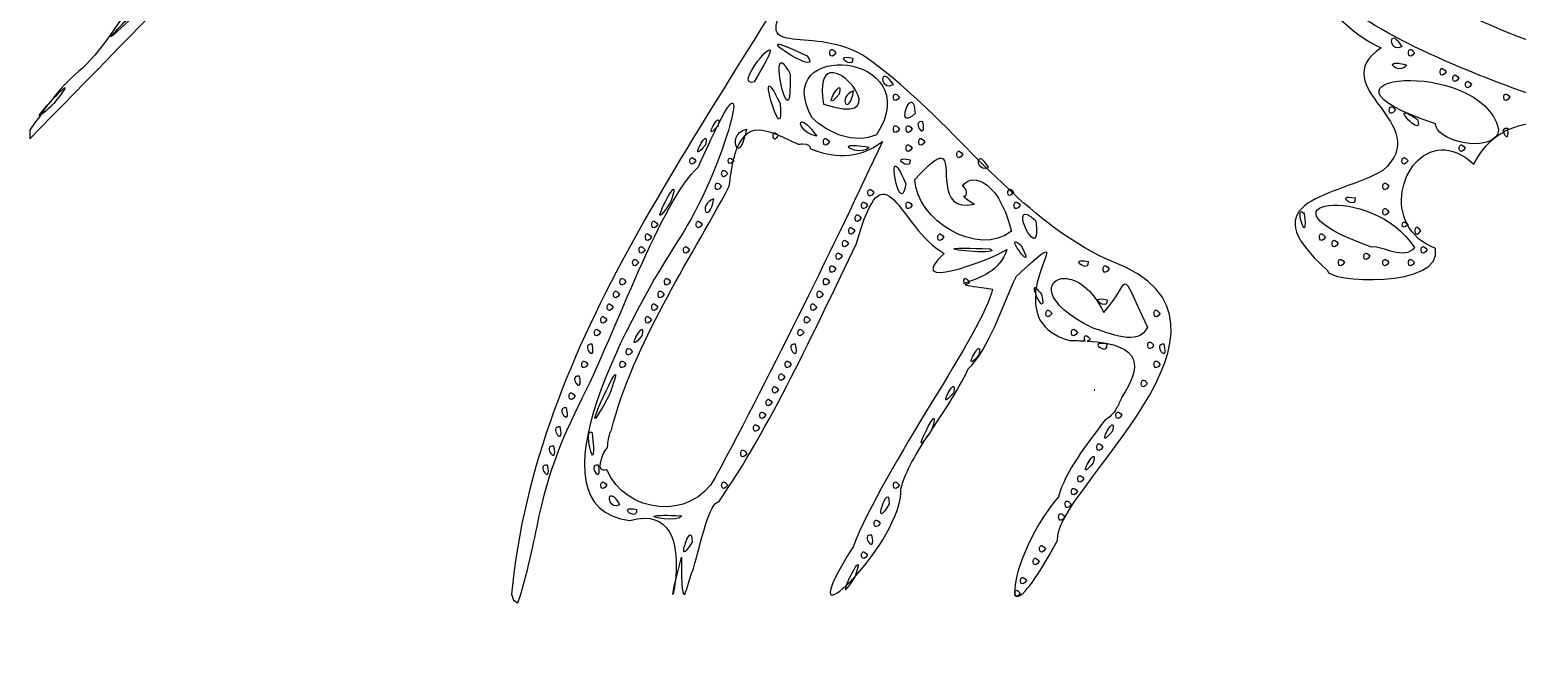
# Model space of a CAD drawing. Extents: x 2 to 648, y -12 to 512.
# Drawn here: x 1.6 to 313.6, y -12.2 to 121.5 of the extents above; entities that cross this region are included whole.
import ezdxf

# ---------------------------------------------------------------- set-up
doc = ezdxf.new("R2010")
doc.units = 0
doc.layers.add('Image', color=7, linetype='CONTINUOUS')

msp = doc.modelspace()

# ---------------------------------------------------------------- linework, layer by layer
at = {"layer": 'Image', "color": 7}
for points in [[(287.72656, 119.78638)], [(156.77148, 117.31372)], [(158.55078, 118.45631)], [(169.70898, 117.33912)], [(172.35742, 115.60083)], [(291.04102, 117.33912)], [(159.13477, 114.55786)], [(169.42383, 112.427)], [(173.13672, 114.03637)], [(287.69727, 114.43481)], [(297.70898, 113.33911)], [(156.61133, 109.68481)], [(171.22852, 109.33111)], [(181.06055, 111.78637)], [(300.375, 112.00513)], [(303.04102, 110.67309)], [(174.4082, 108.7022)], [(183.04102, 108.00494)], [(186.49023, 106.31158)], [(311.04102, 108.00494)], [(3.96875, 103.68097)], [(287.04102, 105.33892)], [(289.89844, 104.07522)], [(146.0566, 101.75323)], [(151.95893, 100.66696)], [(163.53125, 102.1592)], [(183.04102, 101.33889)], [(185.70898, 101.33889)], [(188.88867, 102.2217)], [(311.56445, 100.50128)], [(143.22852, 98.66515)], [(150.00977, 96.79006)], [(158.46289, 99.47561)], [(168.375, 98.67315)], [(173.64648, 97.19445)], [(185.70898, 97.33898)], [(188.375, 98.67315)], [(301.70898, 97.33898)], [(140.375, 94.67296)], [(149.20902, 94.08695)], [(184.35742, 94.2687)], [(192.75977, 94.57726)], [(196.375, 96.005)], [(200.61716, 94.15322)], [(289.70898, 94.67296)], [(147.04102, 92.00503)], [(183.14062, 92.90346)], [(145.70898, 89.33901)], [(177.70898, 88.00503)], [(207.02341, 87.96963)], [(285.70898, 89.33901)], [(145.07617, 86.03428)], [(176.375, 85.33917)], [(185.70898, 85.33917)], [(208.375, 85.33917)], [(274.07617, 84.65944)], [(277.69141, 86.26866)], [(132.375, 81.33917)], [(141.70898, 81.33917)], [(175.04102, 82.67315)], [(210.73438, 82.76495)], [(268.27148, 83.32745)], [(285.70898, 84.00519)], [(131.04102, 78.67315)], [(173.70898, 80.00519)], [(192.375, 78.67315)], [(272.375, 78.67315)], [(290.42188, 80.83718)], [(292.375, 80.00519)], [(129.70898, 76.00519)], [(139.04102, 76.00519)], [(172.375, 77.33917)], [(195.60156, 75.62628)], [(208.42969, 77.02276)], [(275.04102, 77.33917)], [(293.70898, 76.00519)], [(128.375, 73.33917)], [(169.70898, 72.00519)], [(171.04102, 74.6732)], [(221.69141, 72.93487)], [(227.04102, 72.00519)], [(276.375, 73.33917)], [(281.70898, 74.6732)], [(285.70898, 73.33917)], [(291.04102, 73.33917)], [(125.70898, 69.33893)], [(135.04102, 69.33893)], [(168.375, 69.33893)], [(198.60742, 68.70831)], [(218.67578, 69.34893)], [(124.375, 66.67291)], [(133.70898, 66.67291)], [(167.04102, 66.67291)], [(212.58005, 66.06924)], [(123.04102, 64.00495)], [(132.375, 64.00495)], [(165.70898, 64.00495)], [(215.04102, 62.67291)], [(225.69141, 64.93463)], [(237.70898, 62.67291)], [(121.70898, 61.33893)], [(131.04102, 61.33893)], [(164.375, 61.33893)], [(120.375, 58.67291)], [(129.89453, 58.66491)], [(163.04102, 58.67291)], [(220.375, 58.67291)], [(119.55469, 55.55556)], [(127.04102, 54.67274)], [(162.22266, 55.55556)], [(200.56055, 54.66474)], [(225.69141, 55.60046)], [(236.375, 56.00476)], [(239.55469, 55.55556)], [(117.70898, 52.00459)], [(125.70898, 52.00459)], [(160.375, 52.00459)], [(237.70898, 52.00459)], [(116.88867, 48.8874)], [(124.45312, 49.21162)], [(159.04102, 49.33857)], [(235.04102, 48.00459)], [(115.04102, 45.33838)], [(156.375, 44.0044)], [(157.70898, 46.67255)], [(195.22852, 46.66455)], [(224.82811, 45.9751)], [(114.22266, 42.22119)], [(155.04102, 41.33838)], [(229.70898, 41.33838)], [(112.88867, 38.21731)], [(153.70898, 38.67236)], [(190.72259, 37.52432)], [(228.56055, 38.66066)], [(119.00977, 37.04738)], [(225.70898, 34.66848)], [(111.55469, 34.21731)], [(151.04102, 33.33449)], [(224.56055, 31.9927)], [(110.22266, 30.21731)], [(120.88867, 30.21731)], [(121.70898, 26.66848)], [(147.04102, 26.66848)], [(183.04102, 26.66848)], [(220.375, 25.33449)], [(221.70898, 28.00051)], [(123.72656, 23.78176)], [(181.33203, 23.4966)], [(219.04102, 22.66848)], [(127.02539, 20.9341)], [(132.82812, 19.60012)], [(217.70898, 20.00442)], [(179.04102, 18.67238)], [(140, 15.50128)], [(178.22266, 15.5552)], [(213.70898, 13.33917)], [(176.375, 12.00519)], [(212.375, 10.67315)], [(174.72649, 6.87393)], [(209.70898, 6.67315)], [(208.4902, 2.74307)]]:
    msp.add_lwpolyline(points, close=True, dxfattribs=at)
for points in [[(1.632813, 100.46612), (1.669922, 98.62237)], [(136.48828, 87.97979), (136.48828, 87.97963)], [(102.66599, 3.15908), (103.05856, 1.87002), (104, 1.33331)]]:
    msp.add_lwpolyline(points, dxfattribs=at)
for points in [[(1.669922, 98.62237), (26.047534, 123.77155), (52.367249, 149.32519), (73.443359, 178.00909)], [(272.25586, 146.97003), (288.78132, 130.22344), (307.59301, 120.80755), (329.72656, 115.00519)], [(168.91208, 145.14346), (143.49101, 99.82789), (107.69357, 56.70078), (102.66599, 3.15908)], [(249.07228, 139.31966), (265.4137, 143.02413), (271.69891, 123.40015), (285.03517, 117.722)], [(365.0332, 114.7395), (347.83156, 115.68287), (308.80914, 115.65117), (315.42188, 138.98364)], [(23.417969, 124.33326), (11.60608, 113.19044), (25.100555, 126.89927), (26.894531, 128.34693)], [(323.44531, 105.51495), (300.30386, 113.21479), (283.13331, 121.1496), (274.77344, 128.94269)], [(22.478516, 126.25909), (11.866687, 109.98995), (12.504232, 115.00778), (5.892578, 106.33136)], [(178.26953, 114.80011), (167.32559, 123.31107), (153.05748, 114.79111), (159.91406, 126.50519)], [(289.33398, 117.92115), (287.23684, 116.73562), (286.6668, 120.11191), (287.72656, 119.78638)], [(287.72656, 119.78638), (288.07982, 119.67809), (288.61536, 119.15848), (289.33398, 117.92115)], [(146.05664, 101.75323), (153.39786, 116.13057), (146.9893, 91.69956), (137.84375, 77.68878)], [(153.51562, 110.55395), (149.76776, 109.48972), (155.81754, 117.4318), (156.77148, 117.31372)], [(156.77148, 117.31372), (157.20519, 117.26002), (156.58683, 115.54106), (153.51562, 110.55395)], [(164.66602, 115.99928), (167.6262, 111.91669), (157.2523, 118.25469), (158.55078, 118.45631)], [(158.55078, 118.45631), (158.98361, 118.52351), (160.71294, 117.90874), (164.66602, 115.99928)], [(170.66602, 116.66724), (169.38855, 114.87373), (169.07046, 117.1149), (169.70898, 117.33912)], [(169.70898, 117.33912), (169.9219, 117.41382), (170.24019, 117.26512), (170.66602, 116.66724)], [(174.22266, 115.55593), (174.46344, 113.54024), (171.79617, 115.1126), (172.35742, 115.60083)], [(172.35742, 115.60083), (172.54451, 115.76372), (173.0911, 115.80656), (174.22266, 115.55593)], [(296.38673, 101.78841), (264.84085, 112.07219), (306.01653, 116.01898), (309.65235, 100.6263)], [(285.03517, 117.722), (272.66503, 109.28861), (296.62975, 101.85064), (285.3711, 91.99153)], [(292, 116.66724), (290.72253, 114.87373), (290.40228, 117.1149), (291.04102, 117.33912)], [(291.04102, 117.33912), (291.25393, 117.41382), (291.57418, 117.26512), (292, 116.66724)], [(161.0957, 112.20434), (161.44374, 98.79176), (157.67569, 113.87291), (159.13477, 114.55786)], [(159.13477, 114.55786), (159.47148, 114.71593), (160.08758, 114.10667), (161.0957, 112.20434)], [(165.66602, 103.06958), (161.05937, 111.37376), (167.2138, 114.83213), (173.13672, 114.03637)], [(169.42383, 112.427), (168.13697, 112.08758), (167.35783, 110.28791), (168.06836, 105.91919)], [(168.06836, 105.91919), (181.70092, 101.31358), (173.28419, 113.44527), (169.42383, 112.427)], [(173.13672, 114.03637), (179.05943, 113.24083), (184.75182, 108.18979), (179.22461, 99.47583)], [(200.61719, 94.15362), (193.46099, 101.32028), (186.45441, 108.77067), (178.26953, 114.80011)], [(290.30469, 114.13989), (289.21174, 112.29452), (286.55458, 114.07199), (287.69727, 114.43481)], [(287.69727, 114.43481), (288.07816, 114.55575), (288.88045, 114.52011), (290.30469, 114.13989)], [(298.66602, 112.66723), (297.38854, 110.87371), (297.07046, 113.11489), (297.70898, 113.33911)], [(297.70898, 113.33911), (297.9219, 113.41381), (298.24019, 113.26511), (298.66602, 112.66723)], [(5.892578, 106.33136), (8.491716, 109.11333), (11.094558, 111.57485), (6.666016, 105.99933)], [(158.99219, 105.99927), (159.76699, 97.31169), (156.01089, 108.74131), (156.61133, 109.68481)], [(156.61133, 109.68481), (156.81147, 109.99931), (157.4943, 109.14815), (158.99219, 105.99927)], [(171.33398, 107.99908), (168.19603, 104.26317), (170.40891, 108.84103), (171.22852, 109.33111)], [(171.22852, 109.33111), (171.50172, 109.49447), (171.62034, 109.20311), (171.33398, 107.99908)], [(182.66602, 109.92114), (180.56867, 108.73562), (180.00078, 112.1119), (181.06055, 111.78637)], [(181.06055, 111.78637), (181.4138, 111.67808), (181.94718, 111.15847), (182.66602, 109.92114)], [(301.33398, 111.33325), (300.05674, 109.53951), (299.73627, 111.78091), (300.375, 112.00513)], [(300.375, 112.00513), (300.58791, 112.07983), (300.90815, 111.93113), (301.33398, 111.33325)], [(304, 109.99927), (302.72252, 108.20556), (302.40228, 110.44888), (303.04102, 110.67309)], [(303.04102, 110.67309), (303.25393, 110.74779), (303.57419, 110.59719), (304, 109.99927)], [(5.892578, 106.33136), (3.905108, 104.20392), (2.98981, 102.99917), (3.96875, 103.68097)], [(3.96875, 103.68097), (4.666557, 104.67045), (5.322594, 105.58335), (5.892578, 106.33136)], [(174.4082, 108.7022), (173.44815, 103.01219), (170.81449, 107.34569), (174.4082, 108.7022)], [(184, 107.33306), (182.72255, 105.53932), (182.40228, 107.78072), (183.04102, 108.00494)], [(183.04102, 108.00494), (183.25393, 108.07964), (183.57417, 107.93094), (184, 107.33306)], [(187.27734, 103.90728), (183.84239, 100.70526), (185.36954, 106.3123), (186.49023, 106.31158)], [(186.49023, 106.31158), (186.86387, 106.31134), (187.19305, 105.68746), (187.27734, 103.90728)], [(312, 107.33306), (310.72256, 105.53934), (310.40229, 107.78072), (311.04102, 108.00494)], [(311.04102, 108.00494), (311.25393, 108.07964), (311.57417, 107.93094), (312, 107.33306)], [(3.96875, 103.68097), (3.122031, 102.48033), (2.708479, 102.09934), (1.632813, 100.46612)], [(6.666016, 105.99933), (4.533819, 103.95421), (4.431237, 104.00307), (3.96875, 103.68097)], [(145.74219, 101.10479), (142.58837, 97.58904), (146.60574, 105.02302), (146.05664, 101.75323)], [(179.22461, 99.47583), (174.47041, 97.46925), (169.14653, 99.70067), (165.66602, 103.06958)], [(288, 104.66704), (286.72253, 102.87353), (286.40228, 105.1147), (287.04102, 105.33892)], [(287.04102, 105.33892), (287.25393, 105.41362), (287.57418, 105.26492), (288, 104.66704)], [(292.66602, 102.66701), (293.78687, 99.22083), (289.25571, 103.68323), (289.89844, 104.07522)], [(289.89844, 104.07522), (290.11268, 104.20588), (290.90058, 103.88482), (292.66602, 102.66701)], [(311.5647, 100.5013), (323.06112, 105.91087), (340.75892, 94.7526), (357.51392, 96.09895)], [(141.88672, 92.73761), (143.46011, 96.37548), (144.70319, 99.02841), (145.74219, 101.10479)], [(146.05664, 101.75323), (145.96254, 101.56894), (145.84084, 101.30196), (145.74219, 101.10479)], [(145.74219, 101.10479), (145.88058, 101.25908), (145.83199, 101.13329), (146, 101.33331)], [(146, 101.33331), (146.0511, 101.54801), (146.0299, 101.594), (146.0566, 101.75323)], [(150.00972, 96.79001), (149.2829, 97.36457), (149.25954, 100.1042), (151.95893, 100.66696)], [(151.67969, 99.41897), (153.23734, 100.90775), (155.27819, 100.63925), (157.60156, 99.77834)], [(151.95898, 100.66701), (151.87848, 100.13227), (151.77371, 99.83375), (151.67969, 99.41897)], [(157.60156, 99.77834), (157.76035, 100.00367), (158.03481, 99.94533), (158.46289, 99.47561)], [(166.66602, 99.16897), (163.73102, 99.82143), (162.77899, 102.07173), (163.53125, 102.1592)], [(163.53125, 102.1592), (163.98261, 102.2117), (165.04719, 101.48494), (166.66602, 99.16897)], [(184, 100.66701), (182.72253, 98.87348), (182.40228, 101.11467), (183.04102, 101.33889)], [(183.04102, 101.33889), (183.25393, 101.41359), (183.57418, 101.26489), (184, 100.66701)], [(186.66602, 100.66701), (185.38855, 98.8735), (185.07046, 101.11467), (185.70898, 101.33889)], [(185.70898, 101.33889), (185.9219, 101.41359), (186.24019, 101.26489), (186.66602, 100.66701)], [(188.88867, 102.2217), (189.89297, 97.69571), (186.20109, 102.54275), (188.88867, 102.2217)], [(290.42189, 80.83724), (286.11127, 89.299), (294.82046, 102.19347), (304.43556, 93.33724)], [(308.74806, 98.75911), (305.86507, 96.12361), (296.57862, 98.34781), (296.38673, 101.78841)], [(309.65235, 100.6263), (309.64335, 99.8125), (309.26661, 99.23315), (308.74806, 98.75911)], [(308.74806, 98.75911), (309.3645, 99.26139), (310.02447, 99.63919), (310.68751, 100.01302)], [(310.68751, 100.01302), (310.56799, 100.52227), (310.64881, 100.99623), (311.5547, 100.88802)], [(311.56445, 100.50128), (311.26428, 100.36003), (310.97908, 100.17739), (310.6875, 100.013)], [(310.6875, 100.013), (310.90418, 99.08973), (311.89857, 98.30596), (311.56445, 100.50128)], [(311.5547, 100.88802), (311.6068, 100.65317), (311.5319, 100.68771), (311.5647, 100.5013)], [(143.33398, 97.33312), (140.19603, 93.59719), (142.40891, 98.17506), (143.22852, 98.66515)], [(143.22852, 98.66515), (143.50172, 98.82851), (143.62034, 98.53736), (143.33398, 97.33312)], [(180.45312, 98.09078), (170.62534, 77.03479), (157.54214, 50.31309), (145.39453, 27.64352)], [(149.20893, 94.08689), (149.44922, 95.11161), (149.71148, 96.042), (150.00972, 96.79001)], [(150.00977, 96.79006), (150.45724, 96.43633), (151.1391, 97.03409), (151.67969, 99.41897)], [(151.67969, 99.41897), (151.05667, 98.82349), (150.49092, 97.99686), (150.00977, 96.79006)], [(157.60156, 99.77834), (157.22556, 99.24476), (157.53206, 97.74071), (158.66602, 99.33303)], [(158.46289, 99.47561), (158.1637, 99.60069), (157.89042, 99.67131), (157.60156, 99.77834)], [(158.46289, 99.47561), (159.79947, 98.91679), (161.25766, 98.19443), (162.77734, 97.50491)], [(158.66602, 99.33303), (158.57562, 99.45993), (158.54368, 99.38693), (158.46289, 99.47561)], [(162.77734, 97.50491), (162.90741, 97.51581), (163.03813, 97.52631), (163.16797, 97.54001)], [(163.16797, 97.54001), (163.38344, 97.56301), (163.57982, 97.57501), (163.75781, 97.57711)], [(163.75781, 97.57711), (164.88668, 97.59061), (165.28525, 97.19931), (165.25977, 96.59078)], [(165.25977, 96.59078), (169.81852, 94.83726), (174.94155, 93.90817), (180.45312, 98.09078)], [(169.33398, 97.99933), (168.0567, 96.20561), (167.73626, 98.44894), (168.375, 98.67315)], [(168.375, 98.67315), (168.58791, 98.74785), (168.90816, 98.59725), (169.33398, 97.99933)], [(177.69141, 96.87414), (176.43255, 95.16258), (171.98337, 96.87324), (173.64648, 97.19445)], [(173.64648, 97.19445), (174.20093, 97.30152), (175.43375, 97.25395), (177.69141, 96.87414)], [(175.03516, 76.64581), (180.9959, 98.50159), (183.76151, 79.91859), (193.39648, 74.59893)], [(186.66602, 96.6671), (185.38855, 94.87359), (185.07046, 97.11476), (185.70898, 97.33898)], [(185.70898, 97.33898), (185.9219, 97.41368), (186.24019, 97.26498), (186.66602, 96.6671)], [(189.33398, 97.99933), (188.0567, 96.20561), (187.73626, 98.44894), (188.375, 98.67315)], [(188.375, 98.67315), (188.58791, 98.74785), (188.90816, 98.59725), (189.33398, 97.99933)], [(302.66602, 96.6671), (301.38854, 94.87358), (301.07046, 97.11476), (301.70898, 97.33898)], [(301.70898, 97.33898), (301.9219, 97.41368), (302.24019, 97.26498), (302.66602, 96.6671)], [(304.43556, 93.33724), (305.69077, 95.67531), (307.13804, 97.44727), (308.74806, 98.75911)], [(141.33398, 93.99914), (140.05671, 92.20543), (139.73627, 94.44875), (140.375, 94.67296)], [(140.375, 94.67296), (140.58791, 94.74766), (140.90817, 94.59706), (141.33398, 93.99914)], [(149.15233, 93.87204), (147.73365, 92.26669), (147.74503, 95.87088), (149.20893, 94.08689)], [(148.32421, 88.6865), (148.53383, 90.76211), (148.82362, 92.41299), (149.15233, 93.87204)], [(149.20898, 94.08694), (149.19098, 94.01004), (149.17008, 93.95064), (149.15238, 93.87209)], [(149.15238, 93.87209), (149.22538, 93.95469), (149.25343, 93.88589), (149.33402, 93.99905)], [(149.33402, 93.99905), (149.27852, 94.07695), (149.26092, 94.02375), (149.20902, 94.08695)], [(186.22266, 94.2218), (186.46344, 92.20612), (183.79617, 93.77958), (184.35742, 94.2687)], [(184.35742, 94.2687), (184.54451, 94.43159), (185.0911, 94.47331), (186.22266, 94.2218)], [(187.25391, 90.09289), (190.31192, 93.44522), (191.90785, 94.63615), (192.75977, 94.57726)], [(192.75977, 94.57726), (195.31529, 94.40059), (191.18112, 82.9752), (199.77734, 84.92882)], [(197.33398, 95.33312), (196.05674, 93.53939), (195.73626, 95.78078), (196.375, 96.005)], [(196.375, 96.005), (196.58791, 96.0797), (196.90815, 95.931), (197.33398, 95.33312)], [(202.28711, 92.4837), (200.96673, 92.06532), (200.39964, 93.49166), (200.61719, 94.15362)], [(202.66599, 92.58682), (201.44776, 94.68355), (200.79278, 94.68762), (200.61716, 94.15322)], [(200.61716, 94.15322), (201.17225, 93.59731), (201.72957, 93.03488), (202.28708, 92.4833)], [(290.66602, 93.99914), (289.38852, 92.20542), (289.07045, 94.44875), (289.70898, 94.67296)], [(289.70898, 94.67296), (289.9219, 94.74766), (290.2402, 94.59706), (290.66602, 93.99914)], [(116.80078, 42.80987), (125.02081, 59.03814), (133.7828, 85.28611), (141.88672, 92.73761)], [(148, 91.33315), (146.72254, 89.53942), (146.40228, 91.78081), (147.04102, 92.00503)], [(147.04102, 92.00503), (147.25393, 92.07973), (147.57417, 91.93103), (148, 91.33315)], [(185.33398, 89.19057), (184.38999, 82.95613), (182.17376, 92.58273), (183.14062, 92.90346)], [(183.14062, 92.90346), (183.46298, 93.01037), (184.1395, 92.08408), (185.33398, 89.19057)], [(197.26562, 88.70421), (198.40196, 91.08691), (204.4166, 91.3058), (207.49219, 79.26476)], [(202.28708, 92.4833), (202.41666, 92.5244), (202.52195, 92.5054), (202.66599, 92.58682)], [(207.02344, 87.97003), (205.4303, 89.45211), (203.84319, 90.94416), (202.28711, 92.4837)], [(285.3711, 91.99153), (275.99663, 86.40635), (256.67002, 86.19576), (273.79884, 71.00716)], [(123.59765, 37.59275), (128.41516, 56.00732), (139.61569, 72.38658), (148.32421, 88.6865)], [(136, 85.33331), (131.24546, 78.15733), (135.46224, 87.06828), (136.48828, 87.97979)], [(136.48828, 87.97963), (136.8303, 88.28706), (136.81733, 87.69923), (136, 85.33331)], [(146.66602, 88.66713), (145.38855, 86.8736), (145.07046, 89.11479), (145.70898, 89.33901)], [(145.70898, 89.33901), (145.9219, 89.41371), (146.24019, 89.26501), (146.66602, 88.66713)], [(178.66602, 87.33315), (177.38857, 85.53943), (177.07047, 87.78081), (177.70898, 88.00503)], [(177.70898, 88.00503), (177.92189, 88.07973), (178.24019, 87.93103), (178.66602, 87.33315)], [(207.49219, 79.26476), (200.62705, 73.66744), (187.47662, 81.56033), (187.25391, 90.09289)], [(197.48242, 86.68273), (198.41671, 86.37883), (198.15364, 88.36684), (197.26562, 88.70421)], [(207.82422, 87.21026), (206.75513, 85.99113), (206.46608, 87.69968), (207.02344, 87.97003)], [(207.99997, 87.33291), (207.55163, 87.96242), (207.23572, 88.07261), (207.02341, 87.96963)], [(207.02341, 87.96963), (207.29229, 87.71949), (207.5538, 87.45778), (207.82419, 87.20986)], [(286.66602, 88.66713), (285.38854, 86.87361), (285.07046, 89.11479), (285.70898, 89.33901)], [(285.70898, 89.33901), (285.9219, 89.41371), (286.24019, 89.26501), (286.66602, 88.66713)], [(145.07617, 86.03428), (144.11614, 80.34429), (141.48245, 84.67773), (145.07617, 86.03428)], [(177.33398, 84.66729), (176.05672, 82.87377), (175.73626, 85.11495), (176.375, 85.33917)], [(176.375, 85.33917), (176.58791, 85.41387), (176.90816, 85.26517), (177.33398, 84.66729)], [(186.66602, 84.66729), (185.38855, 82.87378), (185.07046, 85.11495), (185.70898, 85.33917)], [(185.70898, 85.33917), (185.9219, 85.41387), (186.24019, 85.26517), (186.66602, 84.66729)], [(199.77734, 84.92882), (198.56795, 85.42519), (197.90761, 86.0461), (197.48242, 86.68273)], [(209.33398, 84.66729), (208.05672, 82.87377), (207.73626, 85.11495), (208.375, 85.33917)], [(207.82419, 87.20986), (207.89509, 87.29066), (207.92189, 87.22336), (207.99997, 87.33291)], [(228.61328, 72.888), (220.72917, 76.34997), (214.07215, 81.48146), (207.82422, 87.21026)], [(208.375, 85.33917), (208.58791, 85.41387), (208.90816, 85.26517), (209.33398, 84.66729)], [(283.02344, 75.93288), (269.51884, 80.67399), (269.55844, 84.12888), (274.07617, 84.65944)], [(274.07617, 84.65948), (278.59412, 85.19005), (287.5914, 82.79706), (292, 75.84698)], [(279.55469, 86.22176), (279.79547, 84.20608), (277.13015, 85.77954), (277.69141, 86.26866)], [(277.69141, 86.26866), (277.87849, 86.43155), (278.42313, 86.47327), (279.55469, 86.22176)], [(133.33398, 80.66729), (132.05673, 78.87378), (131.73627, 81.11495), (132.375, 81.33917)], [(132.375, 81.33917), (132.58791, 81.41387), (132.90816, 81.26517), (133.33398, 80.66729)], [(142.66602, 80.66729), (141.38855, 78.87376), (141.07046, 81.11495), (141.70898, 81.33917)], [(141.70898, 81.33917), (141.9219, 81.41387), (142.24019, 81.26517), (142.66602, 80.66729)], [(176, 81.99933), (174.72251, 80.2056), (174.40228, 82.44894), (175.04102, 82.67315)], [(175.04102, 82.67315), (175.25393, 82.74785), (175.57418, 82.59725), (176, 81.99933)], [(212.64258, 81.40948), (213.75676, 71.98299), (207.69334, 83.84793), (210.73438, 82.76495)], [(210.73438, 82.76495), (211.1686, 82.61024), (211.78907, 82.19258), (212.64258, 81.40948)], [(268.91016, 82.91729), (269.64591, 76.18544), (267.29704, 83.17018), (268.27148, 83.32745)], [(268.27148, 83.32745), (268.41072, 83.34995), (268.61651, 83.23345), (268.91016, 82.91729)], [(286.66602, 83.33331), (285.38856, 81.53958), (285.07046, 83.78097), (285.70898, 84.00519)], [(285.70898, 84.00519), (285.9219, 84.07989), (286.24018, 83.93119), (286.66602, 83.33331)], [(290.53712, 80.57747), (289.10253, 78.83839), (289.07966, 82.2248), (290.42189, 80.83724)], [(132, 77.99933), (130.7225, 76.20561), (130.40227, 78.44894), (131.04102, 78.67315)], [(131.04102, 78.67315), (131.25393, 78.74785), (131.57418, 78.59725), (132, 77.99933)], [(174.66602, 79.33331), (173.38857, 77.53959), (173.07047, 79.78097), (173.70898, 80.00519)], [(173.70898, 80.00519), (173.92189, 80.07989), (174.24019, 79.93119), (174.66602, 79.33331)], [(193.33398, 77.99933), (192.0567, 76.20561), (191.73626, 78.44894), (192.375, 78.67315)], [(192.375, 78.67315), (192.58791, 78.74785), (192.90816, 78.59725), (193.33398, 77.99933)], [(208.55469, 69.80989), (218.78004, 79.29036), (213.81398, 73.96227), (212.65234, 67.26692)], [(273.33398, 77.99933), (272.05671, 76.2056), (271.73626, 78.44894), (272.375, 78.67315)], [(272.375, 78.67315), (272.58791, 78.74785), (272.90817, 78.59725), (273.33398, 77.99933)], [(290.42188, 80.83722), (290.46528, 80.75212), (290.49108, 80.66162), (290.53711, 80.57745)], [(290.66602, 80.66725), (290.5577, 80.81935), (290.51621, 80.73945), (290.42188, 80.83718)], [(290.53711, 80.57745), (290.59041, 80.64205), (290.60881, 80.58745), (290.66602, 80.66725)], [(296.41603, 75.6556), (293.54015, 76.75536), (291.6562, 78.52995), (290.53712, 80.57747)], [(292.375, 80.00519), (291.73627, 79.78097), (292.05674, 77.53957), (293.33398, 79.33331)], [(293.33398, 79.33331), (292.90815, 79.93122), (292.58791, 80.07971), (292.375, 80.00519)], [(137.84375, 77.68878), (128.35443, 63.27789), (104.88712, 21.2545), (127.4668, 18.61651)], [(130.66602, 75.33331), (129.38856, 73.53957), (129.07046, 75.78097), (129.70898, 76.00519)], [(129.70898, 76.00519), (129.9219, 76.07989), (130.24019, 75.93119), (130.66602, 75.33331)], [(140, 75.33331), (138.72254, 73.53958), (138.40228, 75.78097), (139.04102, 76.00519)], [(139.04102, 76.00519), (139.25393, 76.07989), (139.57417, 75.93119), (140, 75.33331)], [(146.10352, 22.53839), (156.95483, 38.17499), (166.02636, 58.2158), (175.03516, 76.64581)], [(173.33398, 76.66729), (172.05672, 74.87377), (171.73626, 77.11495), (172.375, 77.33917)], [(172.375, 77.33917), (172.58791, 77.41387), (172.90816, 77.26517), (173.33398, 76.66729)], [(193.39648, 74.59893), (184.62236, 66.43524), (202.37949, 72.88218), (206.52539, 75.4212)], [(203.02539, 75.54038), (205.53466, 74.26852), (193.75456, 75.33744), (195.60156, 75.62628)], [(195.60156, 75.62628), (196.21723, 75.72288), (198.348, 75.73103), (203.02539, 75.54038)], [(206.52539, 75.4212), (205.15564, 70.92133), (200.72913, 69.40612), (198.60742, 68.70831)], [(209.49805, 76.35479), (212.73881, 69.94032), (207.05166, 77.33169), (208.42969, 77.02276)], [(208.42969, 77.02276), (208.62655, 76.97866), (208.9661, 76.77587), (209.49805, 76.35479)], [(273.79884, 71.00716), (273.39039, 68.54395), (298.16158, 67.13564), (296.41603, 75.6556)], [(276, 76.66729), (274.72253, 74.87378), (274.40228, 77.11495), (275.04102, 77.33917)], [(275.04102, 77.33917), (275.25393, 77.41387), (275.57418, 77.26517), (276, 76.66729)], [(292, 75.84698), (289.88763, 72.96428), (285.44955, 76.26461), (283.02344, 75.93288)], [(294.66602, 75.33331), (293.38856, 73.53958), (293.07046, 75.78097), (293.70898, 76.00519)], [(293.70898, 76.00519), (293.9219, 76.07989), (294.24018, 75.93119), (294.66602, 75.33331)], [(129.33398, 72.66729), (128.05673, 70.87378), (127.73627, 73.11495), (128.375, 73.33917)], [(128.375, 73.33917), (128.58791, 73.41387), (128.90816, 73.26517), (129.33398, 72.66729)], [(170.66602, 71.33331), (169.38857, 69.53959), (169.07047, 71.78097), (169.70898, 72.00519)], [(169.70898, 72.00519), (169.92189, 72.07989), (170.24019, 71.93119), (170.66602, 71.33331)], [(172, 73.99938), (170.72251, 72.20565), (170.40228, 74.44899), (171.04102, 74.6732)], [(171.04102, 74.6732), (171.25393, 74.7479), (171.57418, 74.5973), (172, 73.99938)], [(217.1543, 14.44073), (216.13602, 24.67014), (262.44034, 60.26736), (228.61328, 72.888)], [(223.55469, 72.88797), (223.79547, 70.87228), (221.13015, 72.44554), (221.69141, 72.93487)], [(221.69141, 72.93487), (221.87849, 73.09776), (222.42313, 73.1397), (223.55469, 72.88797)], [(228, 71.33331), (226.72255, 69.53957), (226.40228, 71.78097), (227.04102, 72.00519)], [(226.85547, 62.2044), (232.86446, 68.6816), (229.58773, 72.7449), (236, 59.15362)], [(227.04102, 72.00519), (227.25393, 72.07989), (227.57417, 71.93119), (228, 71.33331)], [(277.33398, 72.66729), (276.05673, 70.87376), (275.73627, 73.11495), (276.375, 73.33917)], [(276.375, 73.33917), (276.58791, 73.41387), (276.90816, 73.26517), (277.33398, 72.66729)], [(282.66602, 73.99938), (281.38852, 72.20566), (281.07045, 74.44899), (281.70898, 74.6732)], [(281.70898, 74.6732), (281.9219, 74.7479), (282.2402, 74.5973), (282.66602, 73.99938)], [(286.66602, 72.66729), (285.38854, 70.87377), (285.07046, 73.11495), (285.70898, 73.33917)], [(285.70898, 73.33917), (285.9219, 73.41387), (286.24019, 73.26517), (286.66602, 72.66729)], [(292, 72.66729), (290.72253, 70.87378), (290.40228, 73.11495), (291.04102, 73.33917)], [(291.04102, 73.33917), (291.25393, 73.41387), (291.57418, 73.26517), (292, 72.66729)], [(126.66602, 68.66705), (125.38855, 66.87352), (125.07046, 69.11471), (125.70898, 69.33893)], [(125.70898, 69.33893), (125.9219, 69.41363), (126.24019, 69.26493), (126.66602, 68.66705)], [(136, 68.66705), (134.72253, 66.87353), (134.40228, 69.11471), (135.04102, 69.33893)], [(135.04102, 69.33893), (135.25393, 69.41363), (135.57418, 69.26493), (136, 68.66705)], [(169.33398, 68.66705), (168.05672, 66.87353), (167.73626, 69.11471), (168.375, 69.33893)], [(168.375, 69.33893), (168.58791, 69.41363), (168.90816, 69.26493), (169.33398, 68.66705)], [(198.60742, 68.70831), (197.52236, 70.13795), (197.22339, 68.70791), (197.60938, 68.20245)], [(197.60938, 68.20245), (197.59808, 68.32989), (197.90477, 68.47722), (198.60742, 68.70831)], [(198.66602, 68.66731), (198.26522, 68.10455), (197.9778, 67.98774), (197.76562, 68.03255)], [(198.43555, 50.3763), (202.95621, 54.86911), (205.32598, 63.17966), (208.55469, 69.80989)], [(198.60742, 68.70831), (198.63262, 68.67501), (198.64002, 68.70431), (198.66602, 68.66731)], [(224.62891, 58.89972), (213.5892, 64.1956), (214.71417, 69.45674), (218.67578, 69.34893)], [(218.67578, 69.34893), (221.05288, 69.28423), (224.45152, 67.2866), (226.85547, 62.2044)], [(125.33398, 65.99909), (124.05671, 64.20538), (123.73627, 66.4487), (124.375, 66.67291)], [(124.375, 66.67291), (124.58791, 66.74761), (124.90817, 66.59701), (125.33398, 65.99909)], [(134.66602, 65.99909), (133.38853, 64.20536), (133.07046, 66.4487), (133.70898, 66.67291)], [(133.70898, 66.67291), (133.9219, 66.74761), (134.2402, 66.59701), (134.66602, 65.99909)], [(168, 65.99909), (166.72251, 64.20536), (166.40228, 66.4487), (167.04102, 66.67291)], [(167.04102, 66.67291), (167.25393, 66.74761), (167.57418, 66.59701), (168, 65.99909)], [(203.49609, 67.11849), (201.78111, 58.50741), (180.79158, 29.90827), (174.27148, 13.08528)], [(197.76562, 68.03255), (198.38068, 67.84458), (200.04319, 67.62249), (203.49609, 67.11849)], [(212.65235, 67.2665), (212.01682, 67.75412), (212.23393, 66.9467), (212.58005, 66.06924)], [(212.58008, 66.06964), (212.22041, 62.20268), (213.34629, 58.15014), (219.67188, 56.35675)], [(212.58005, 66.06924), (212.61805, 66.47784), (212.58305, 66.86499), (212.65235, 67.2665)], [(213.79297, 66.05794), (214.62831, 62.27212), (213.23145, 64.42292), (212.58008, 66.06964)], [(212.65234, 67.26692), (212.90703, 67.07151), (213.27069, 66.69985), (213.79297, 66.05794)], [(124, 63.33307), (122.72254, 61.53934), (122.40228, 63.78073), (123.04102, 64.00495)], [(123.04102, 64.00495), (123.25393, 64.07965), (123.57417, 63.93095), (124, 63.33307)], [(133.33398, 63.33307), (132.05675, 61.53935), (131.73627, 63.78073), (132.375, 64.00495)], [(132.375, 64.00495), (132.58791, 64.07965), (132.90816, 63.93095), (133.33398, 63.33307)], [(166.66602, 63.33307), (165.38857, 61.53935), (165.07047, 63.78073), (165.70898, 64.00495)], [(165.70898, 64.00495), (165.92189, 64.07965), (166.24019, 63.93095), (166.66602, 63.33307)], [(216, 61.99909), (214.72251, 60.20536), (214.40228, 62.4487), (215.04102, 62.67291)], [(215.04102, 62.67291), (215.25393, 62.74761), (215.57418, 62.59701), (216, 61.99909)], [(227.55469, 64.88773), (227.79547, 62.87204), (225.13015, 64.4453), (225.69141, 64.93463)], [(225.69141, 64.93463), (225.87849, 65.09752), (226.42313, 65.13946), (227.55469, 64.88773)], [(238.66602, 61.99909), (237.38853, 60.20538), (237.07046, 62.4487), (237.70898, 62.67291)], [(237.70898, 62.67291), (237.9219, 62.74761), (238.2402, 62.59701), (238.66602, 61.99909)], [(122.66602, 60.66705), (121.38855, 58.87352), (121.07046, 61.11471), (121.70898, 61.33893)], [(121.70898, 61.33893), (121.9219, 61.41363), (122.24019, 61.26493), (122.66602, 60.66705)], [(132, 60.66705), (130.72253, 58.87353), (130.40228, 61.11471), (131.04102, 61.33893)], [(131.04102, 61.33893), (131.25393, 61.41363), (131.57418, 61.26493), (132, 60.66705)], [(165.33398, 60.66705), (164.05672, 58.87353), (163.73626, 61.11471), (164.375, 61.33893)], [(164.375, 61.33893), (164.58791, 61.41363), (164.90816, 61.26493), (165.33398, 60.66705)], [(121.33398, 57.99909), (120.05671, 56.20538), (119.73627, 58.4487), (120.375, 58.67291)], [(120.375, 58.67291), (120.58791, 58.74761), (120.90817, 58.59701), (121.33398, 57.99909)], [(130, 57.33288), (126.86183, 53.59695), (129.07492, 58.17482), (129.89453, 58.66491)], [(129.89453, 58.66491), (130.16773, 58.82828), (130.28634, 58.53712), (130, 57.33288)], [(164, 57.99909), (162.72251, 56.20536), (162.40228, 58.4487), (163.04102, 58.67291)], [(163.04102, 58.67291), (163.25393, 58.74761), (163.57418, 58.59701), (164, 57.99909)], [(219.67188, 56.35675), (220.90142, 56.36275), (221.88465, 56.29075), (222.92578, 56.23761)], [(221.33398, 57.99909), (220.0567, 56.20537), (219.73626, 58.4487), (220.375, 58.67291)], [(220.375, 58.67291), (220.58791, 58.74761), (220.90816, 58.59701), (221.33398, 57.99909)], [(222.92578, 56.23761), (222.56762, 56.78563), (222.87678, 58.24444), (224, 56.66729)], [(224, 56.66729), (223.71829, 56.27173), (223.55376, 56.28993), (223.36523, 56.22198)], [(223.36523, 56.22198), (235.42826, 55.49895), (234.70998, 50.73101), (230.58203, 44.39776)], [(236, 59.15362), (234.27355, 54.90321), (227.8372, 58.02602), (224.62891, 58.89972)], [(119.55469, 55.55556), (120.55898, 51.02934), (116.86711, 55.87662), (119.55469, 55.55556)], [(128, 53.99892), (126.7225, 52.2052), (126.40227, 54.44853), (127.04102, 54.67274)], [(127.04102, 54.67274), (127.25393, 54.74744), (127.57418, 54.59684), (128, 53.99892)], [(162.22266, 55.55556), (163.22695, 51.02934), (159.53508, 55.87662), (162.22266, 55.55556)], [(200.66602, 53.33271), (197.52785, 49.59678), (199.74094, 54.17465), (200.56055, 54.66474)], [(200.56055, 54.66474), (200.83375, 54.8281), (200.95237, 54.53695), (200.66602, 53.33271)], [(225.69141, 55.60046), (225.13015, 55.11179), (227.79547, 53.53943), (227.55469, 55.55556)], [(227.55469, 55.55556), (226.42313, 55.80663), (225.87849, 55.76379), (225.69141, 55.60046)], [(237.33398, 55.33288), (236.05674, 53.53915), (235.73626, 55.78054), (236.375, 56.00476)], [(236.375, 56.00476), (236.58791, 56.07946), (236.90815, 55.93076), (237.33398, 55.33288)], [(239.55469, 55.55556), (240.55898, 51.02934), (236.86711, 55.87662), (239.55469, 55.55556)], [(123.19727, 44.99873), (115.85129, 31.3652), (124.05206, 49.93109), (124.45312, 49.21162)], [(118.66602, 51.33271), (117.38856, 49.53897), (117.07046, 51.78037), (117.70898, 52.00459)], [(117.70898, 52.00459), (117.9219, 52.07929), (118.24019, 51.93059), (118.66602, 51.33271)], [(126.66602, 51.33271), (125.38856, 49.53897), (125.07046, 51.78037), (125.70898, 52.00459)], [(125.70898, 52.00459), (125.9219, 52.07929), (126.24019, 51.93059), (126.66602, 51.33271)], [(161.33398, 51.33271), (160.05674, 49.53898), (159.73626, 51.78037), (160.375, 52.00459)], [(160.375, 52.00459), (160.58791, 52.07929), (160.90815, 51.93059), (161.33398, 51.33271)], [(190.72266, 37.52474), (193.20999, 41.24299), (195.97235, 45.25913), (198.43555, 50.3763)], [(238.66602, 51.33271), (237.38857, 49.53899), (237.07047, 51.78037), (237.70898, 52.00459)], [(237.70898, 52.00459), (237.92189, 52.07929), (238.24019, 51.93059), (238.66602, 51.33271)], [(116.88867, 48.8874), (117.89295, 44.3612), (114.2011, 49.20846), (116.88867, 48.8874)], [(124.45312, 49.21162), (124.54572, 49.04558), (124.22194, 47.85121), (123.19727, 44.99873)], [(160, 48.66669), (158.72251, 46.87318), (158.40228, 49.11436), (159.04102, 49.33857)], [(159.04102, 49.33857), (159.25393, 49.41327), (159.57418, 49.26457), (160, 48.66669)], [(195.22852, 46.66455), (195.50172, 46.82791), (195.62034, 46.53676), (195.33398, 45.33252)], [(236, 47.33271), (234.72253, 45.53897), (234.40228, 47.78037), (235.04102, 48.00459)], [(235.04102, 48.00459), (235.25393, 48.07929), (235.57418, 47.93059), (236, 47.33271)], [(116, 44.6665), (114.7225, 42.873), (114.40227, 45.11417), (115.04102, 45.33838)], [(115.04102, 45.33838), (115.25393, 45.41308), (115.57418, 45.26438), (116, 44.6665)], [(157.33398, 43.33252), (156.05673, 41.53879), (155.73627, 43.78018), (156.375, 44.0044)], [(156.375, 44.0044), (156.58791, 44.0791), (156.90816, 43.9304), (157.33398, 43.33252)], [(158.66602, 45.99873), (157.38856, 44.20499), (157.07046, 46.44833), (157.70898, 46.67255)], [(157.70898, 46.67255), (157.9219, 46.74725), (158.24019, 46.59665), (158.66602, 45.99873)], [(189.99414, 36.39388), (185.46147, 29.94447), (193.54875, 45.87328), (190.72266, 37.52474)], [(195.33398, 45.33252), (192.19603, 41.59662), (194.40891, 46.17447), (195.22852, 46.66455)], [(224.84571, 45.9731), (224.83971, 45.9741), (224.83401, 45.97362), (224.82811, 45.9751)], [(224.82812, 45.9751), (224.83612, 45.9691), (224.84302, 45.9629), (224.84962, 45.9575)], [(224.9629, 45.9458), (224.9269, 45.9602), (224.888, 45.971), (224.84571, 45.9731)], [(224.84962, 45.9575), (224.89772, 45.9474), (224.91582, 45.9555), (224.9629, 45.9458)], [(230.58203, 44.39776), (230.30495, 43.63324), (229.96052, 42.90259), (229.55469, 42.19269)], [(104, 1.33331), (109.06848, 16.69417), (107.2999, 23.77432), (116.80078, 42.80987)], [(114.22266, 42.22119), (115.22695, 37.69519), (111.53508, 42.54225), (114.22266, 42.22119)], [(156, 40.6665), (154.7225, 38.873), (154.40227, 41.11417), (155.04102, 41.33838)], [(155.04102, 41.33838), (155.25393, 41.41308), (155.57418, 41.26438), (156, 40.6665)], [(229.55469, 42.19269), (228.84877, 40.95774), (228.00277, 40.15284), (227.14062, 39.69464)], [(230.66602, 40.6665), (229.38853, 38.87301), (229.07046, 41.11417), (229.70898, 41.33838)], [(229.70898, 41.33838), (229.9219, 41.41308), (230.2402, 41.26438), (230.66602, 40.6665)], [(112.88867, 38.21731), (113.89297, 33.69125), (110.20109, 38.53836), (112.88867, 38.21731)], [(123.46288, 37.30368), (123.50428, 37.40208), (123.55448, 37.4953), (123.59765, 37.59275)], [(154.66602, 37.99854), (153.38856, 36.2048), (153.07046, 38.44814), (153.70898, 38.67236)], [(153.70898, 38.67236), (153.9219, 38.74706), (154.24019, 38.59646), (154.66602, 37.99854)], [(190.72263, 37.52432), (190.47482, 37.15388), (190.23548, 36.75795), (189.99411, 36.39346)], [(190.66599, 37.33291), (190.69969, 37.43041), (190.69159, 37.43281), (190.72259, 37.52432)], [(227.14062, 39.69464), (223.22608, 34.49088), (218.79734, 28.89224), (217.33398, 23.56183)], [(228.66602, 37.32863), (225.52785, 33.59279), (227.74095, 38.17064), (228.56055, 38.66066)], [(228.56055, 38.66066), (228.83375, 38.82402), (228.95237, 38.53287), (228.66602, 37.32863)], [(111.55469, 34.21731), (112.55898, 29.69124), (108.86711, 34.53837), (111.55469, 34.21731)], [(119.58984, 36.96928), (120.59478, 27.00675), (118.16754, 35.9302), (119.00977, 37.04738)], [(119.00977, 37.04738), (119.13008, 37.20706), (119.31651, 37.20533), (119.58984, 36.96928)], [(122.80858, 33.9697), (122.82658, 35.11989), (123.02437, 36.18301), (123.46288, 37.30368)], [(184.29883, 25.18489), (185.37756, 29.16461), (187.51176, 32.64519), (189.99414, 36.39388)], [(189.99411, 36.39346), (190.23424, 36.73511), (190.35035, 36.8565), (190.66599, 37.33291)], [(226.66602, 33.99465), (225.38857, 32.20092), (225.07047, 34.44427), (225.70898, 34.66848)], [(225.70898, 34.66848), (225.92189, 34.74318), (226.24019, 34.59258), (226.66602, 33.99465)], [(122.66602, 29.24313), (121.54361, 28.9165), (120.88872, 29.25393), (121.48828, 31.27633)], [(121.48828, 31.27633), (121.88769, 32.62358), (121.6313, 32.00388), (122.22852, 33.15328)], [(122.22852, 33.15328), (122.41817, 33.40674), (122.59309, 33.67284), (122.79688, 33.915)], [(122.79688, 33.915), (122.80088, 33.9332), (122.80488, 33.9514), (122.80858, 33.9697)], [(152, 32.66262), (150.7225, 30.86905), (150.40227, 33.11028), (151.04102, 33.33449)], [(151.04102, 33.33449), (151.25393, 33.40919), (151.57418, 33.26049), (152, 32.66262)], [(224.66602, 30.66262), (221.52785, 26.92686), (223.74095, 31.50262), (224.56055, 31.9927)], [(224.56055, 31.9927), (224.83375, 32.15606), (224.95237, 31.86687), (224.66602, 30.66262)], [(110.22266, 30.21731), (111.22695, 25.69124), (107.53508, 30.53837), (110.22266, 30.21731)], [(120.88867, 30.21731), (121.89297, 25.69125), (118.20109, 30.53836), (120.88867, 30.21731)], [(145.39453, 27.64352), (140.40578, 18.39005), (126.41437, 20.04565), (122.66602, 29.24313)], [(221.70898, 28.00051), (221.9219, 28.07521), (222.24019, 27.92651), (222.66602, 27.32863)], [(122.66602, 25.99465), (121.38856, 24.20091), (121.07046, 26.44426), (121.70898, 26.66848)], [(121.70898, 26.66848), (121.9219, 26.74318), (122.24019, 26.59258), (122.66602, 25.99465)], [(148, 25.99465), (146.72254, 24.20092), (146.40228, 26.44426), (147.04102, 26.66848)], [(147.04102, 26.66848), (147.25393, 26.74318), (147.57417, 26.59258), (148, 25.99465)], [(174.72656, 6.87435), (179.08557, 11.69713), (184.5058, 19.7913), (184.29883, 25.18489)], [(184, 25.99465), (182.72255, 24.20091), (182.40228, 26.44426), (183.04102, 26.66848)], [(183.04102, 26.66848), (183.25393, 26.74318), (183.57417, 26.59258), (184, 25.99465)], [(221.33398, 24.66262), (220.0567, 22.86905), (219.73626, 25.11028), (220.375, 25.33449)], [(220.375, 25.33449), (220.58791, 25.40919), (220.90816, 25.26049), (221.33398, 24.66262)], [(222.66602, 27.32863), (221.38855, 25.53496), (221.07046, 27.77629), (221.70898, 28.00051)], [(125.33398, 21.91652), (123.23687, 20.73103), (122.6668, 24.10728), (123.72656, 23.78176)], [(123.72656, 23.78176), (124.07982, 23.6734), (124.61535, 23.15385), (125.33398, 21.91652)], [(127.4668, 18.61651), (145.08352, 23.60636), (132.13695, -12.16393), (138.31641, 10.93487)], [(140.8418, 8.51104), (142.35274, 14.34683), (144.30601, 22.57365), (146.10352, 22.53839)], [(181.8418, 22.06496), (178.87465, 17.07878), (180.42034, 22.72763), (181.33203, 23.4966)], [(181.33203, 23.4966), (181.63593, 23.75292), (181.86943, 23.468), (181.8418, 22.06496)], [(217.33398, 23.56183), (211.32815, 16.51634), (207.78944, 6.56845), (208.22266, 3.68292)], [(220, 21.99465), (218.72255, 20.20091), (218.40228, 22.44426), (219.04102, 22.66848)], [(219.04102, 22.66848), (219.25393, 22.74318), (219.57417, 22.59258), (220, 21.99465)], [(128.88867, 20.8872), (129.12947, 18.87152), (126.46414, 20.44477), (127.02539, 20.9341)], [(127.02539, 20.9341), (127.21247, 21.09699), (127.75712, 21.13892), (128.88867, 20.8872)], [(138.34961, 19.58252), (137.93528, 18.23584), (130.88472, 19.26922), (132.82812, 19.60012)], [(132.82812, 19.60012), (133.476, 19.71027), (135.12448, 19.74364), (138.34961, 19.58252)], [(179.04102, 18.67238), (179.25393, 18.74708), (179.57417, 18.59648), (180, 17.99856)], [(218.66602, 19.33254), (217.38855, 17.53881), (217.07046, 19.7802), (217.70898, 20.00442)], [(217.70898, 20.00442), (217.9219, 20.07912), (218.24019, 19.93042), (218.66602, 19.33254)], [(140, 15.50128), (140.3039, 15.7576), (140.53544, 15.47268), (140.50781, 14.06964)], [(178.22266, 15.5552), (179.22697, 11.02899), (175.53507, 15.87627), (178.22266, 15.5552)], [(180, 17.99856), (178.72255, 16.20482), (178.40228, 18.44816), (179.04102, 18.67238)], [(140.50781, 14.06964), (137.54088, 9.08339), (139.08831, 14.73231), (140, 15.50128)], [(174.27148, 13.08528), (167.24241, 1.93045), (169.03461, 1.38645), (172.84375, 4.94466)], [(172.84375, 4.94466), (173.61994, 7.09172), (176.65749, 12.5879), (174.72656, 6.87435)], [(208.49023, 2.74347), (209.47387, 2.24923), (212.18801, 5.21081), (217.1543, 14.44073)], [(214.66602, 12.66729), (213.38853, 10.8738), (213.07046, 13.11496), (213.70898, 13.33917)], [(213.70898, 13.33917), (213.9219, 13.41387), (214.2402, 13.26517), (214.66602, 12.66729)], [(138.31641, 10.93487), (138.21731, 4.36177), (138.51853, 2.6299), (139.04688, 3.17511)], [(177.33398, 11.33331), (176.05672, 9.53957), (175.73626, 11.78097), (176.375, 12.00519)], [(176.375, 12.00519), (176.58791, 12.07989), (176.90816, 11.93119), (177.33398, 11.33331)], [(213.33398, 9.99933), (212.05674, 8.2056), (211.73626, 10.44893), (212.375, 10.67315)], [(212.375, 10.67315), (212.58791, 10.74785), (212.90815, 10.59725), (213.33398, 9.99933)], [(139.04688, 3.17511), (139.37395, 4.4128), (139.8718, 5.60477), (140.19727, 6.84503)], [(140.19727, 6.84503), (140.39302, 7.40727), (140.61108, 7.96219), (140.8418, 8.51104)], [(172.84372, 4.94424), (172.43292, 3.80789), (172.49644, 3.39253), (174.66599, 6.66689)], [(174.72653, 6.87393), (174.03771, 6.11178), (173.45105, 5.51155), (172.84372, 4.94424)], [(174.66599, 6.66689), (174.70239, 6.77227), (174.69329, 6.77554), (174.72649, 6.87393)], [(210.66602, 5.99933), (209.38857, 4.2056), (209.07047, 6.44894), (209.70898, 6.67315)], [(209.70898, 6.67315), (209.92189, 6.74785), (210.24019, 6.59725), (210.66602, 5.99933)], [(208.22263, 3.68252), (208.04071, 3.29155), (208.09853, 2.77146), (208.4902, 2.74307)], [(208.4902, 2.74307), (208.28672, 2.84531), (208.27957, 3.3032), (208.22263, 3.68252)], [(208.22266, 3.68292), (208.38663, 4.03532), (208.70421, 4.21789), (209.33398, 3.33331)], [(209.33398, 3.33331), (208.9596, 2.80762), (208.70004, 2.72826), (208.49023, 2.74347)]]:
    msp.add_open_spline(points, degree=3, dxfattribs=at)

doc.saveas('drawing.dxf')
